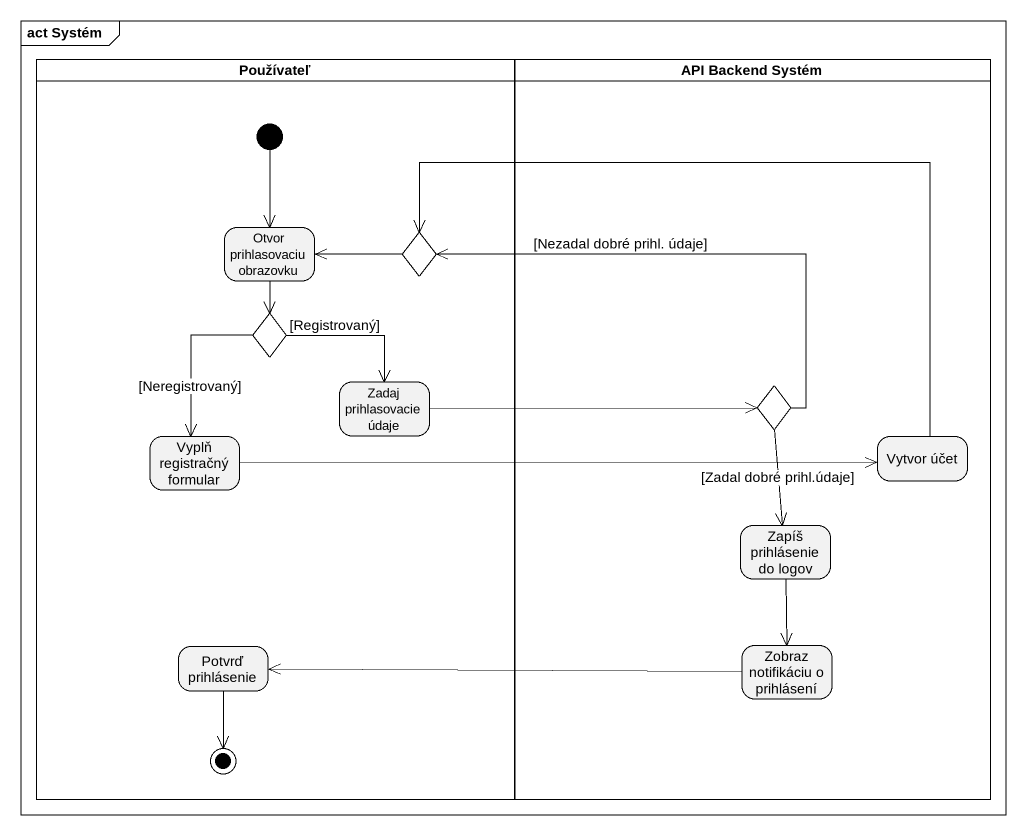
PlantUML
@startuml
mainframe act Systém
hide empty description
state Používateľ <<partition>> {
  state "Otvor prihlasovaciu obrazovku" as Otvor_prihlasovaciu
  state choice1 <<choice>>
  state choice2 <<choice>>
  state "Zadaj prihlasovacie údaje" as Zadaj_prihlasovacie_údaje
  state "Vyplň registračný formular" as Vyplň_registračný_formular
  state "Potvrď prihlásenie" as Potvrď_prihlásenie
  [*] --> Otvor_prihlasovaciu
  Potvrď_prihlásenie --> [*]
}
state "API Backend Systém" as API_Backend_Systém <<partition>> {
  state choice3 <<choice>>
  state "Vytvor účet" as Vytvor_účet
  state "Zapíš prihlásenie do logov" as Zapíš_prihlásenie_do_logov
  state "Zobraz notifikáciu o prihlásení" as Zobraz_notifikáciu_o
}
Otvor_prihlasovaciu --> choice2
choice1 -left-> Otvor_prihlasovaciu
choice2 --> Zadaj_prihlasovacie_údaje : [Registrovaný]
choice2 --> Vyplň_registračný_formular : [Neregistrovaný]
Zadaj_prihlasovacie_údaje -right-> choice3
choice3 -left-> choice1 : [Nezadal dobré prihl. údaje]
choice3 --> Zapíš_prihlásenie_do_logov : [Zadal dobré prihl.údaje]
Vyplň_registračný_formular -right-> Vytvor_účet
Vytvor_účet -left-> choice1
Zapíš_prihlásenie_do_logov --> Zobraz_notifikáciu_o
Zobraz_notifikáciu_o -left-> Potvrď_prihlásenie
@enduml
